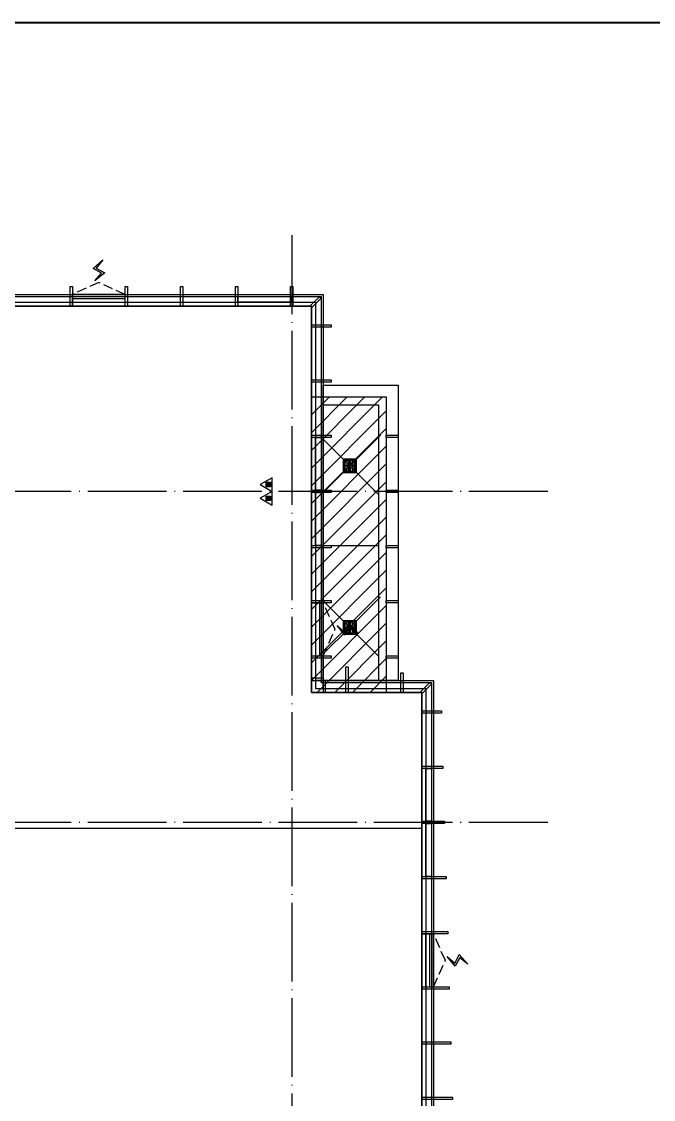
# Model space of a CAD drawing. Extents: x -186750 to 855523, y -12902 to 560425.
# Drawn here: x 146893 to 162942, y 77570 to 104925 of the extents above; entities that cross this region are included whole.
import ezdxf
from ezdxf.xclip import XClip

# ---------------------------------------------------------------- set-up
doc = ezdxf.new("R2010")
doc.units = 0
doc.header["$LTSCALE"] = 1000
doc.header["$MEASUREMENT"] = 0
doc.header["$XCLIPFRAME"] = 0
for name, pattern in [('104-10 轴网$0$DOTE', [2.42, 2, -0.2, 0.02, -0.2]), ('8#楼幕墙$0$109-34 轴网$0$L1$0$$AUDIT_BAD_LTYPE1', [0]), ('8#楼幕墙$0$DASH', [0.35, 0.25, -0.1]), ('X-104 8#10#平面$0$109-34 轴网$0$L1$0$$AUDIT_BAD_LTYPE1', [0]), ('X-104 8#10#平面$0$DASH', [0.35, 0.25, -0.1])]:
    doc.linetypes.add(name, pattern=pattern)
for name, color, linetype in [('104-10 轴网$0$A_AXIS-轴线', 252, '104-10 轴网$0$DOTE'), ('8#楼幕墙$0$A-C_玻璃幕墙', 140, 'Continuous'), ('8#楼幕墙$0$A-O_屋面', 252, 'Continuous'), ('8#楼幕墙$0$A-TECH_结构', 21, 'Continuous'), ('EQUIP_消防', 7, 'Continuous'), ('X-104 8#10#平面$0$A-O_分水线', 127, 'Continuous'), ('X-104 8#10#平面$0$A-O_屋面', 201, 'Continuous'), ('X-104 8#10#平面$0$A-SUR_看线', 252, 'Continuous'), ('X-104 8#10#平面$0$A-TECH_结构', 252, 'Continuous')]:
    doc.layers.add(name, color=color, linetype=linetype)
doc.layers.add('8#楼幕墙$0$04-电动窗', color=1, linetype='Continuous', plot=False)
doc.layers.add('X-104 8#10#平面$0$04-不打印_辅助线', color=165, linetype='Continuous', plot=False)

# ---------------------------------------------------------------- blocks, each defined once
blk = doc.blocks.new('104-10 轴网')
at = {"layer": '104-10 轴网$0$A_AXIS-轴线', "linetype": '104-10 轴网$0$DOTE'}
for p, q in [((162430, 40100), (162430, -6500)), ((168930, 33600), (113930, 33600)), ((168930, 25200), (113930, 25200))]:
    blk.add_line(p, q, dxfattribs=at)
at = {"layer": 'Defpoints'}
blk.add_lwpolyline([(104380, 45500), (178480, 45500), (178480, -11900), (104380, -11900)], close=True, dxfattribs=at)
blk = doc.blocks.new('图框-A1')
at = {"const_width": 0.5}
blk.add_lwpolyline([(766, 584), (25, 584), (25, 10), (766, 10)], close=True, dxfattribs=at)
blk = doc.blocks.new('X-104 8#10#平面$0$fdhggh')
at = {"layer": 'X-104 8#10#平面$0$04-不打印_辅助线', "linetype": 'X-104 8#10#平面$0$109-34 轴网$0$L1$0$$AUDIT_BAD_LTYPE1'}
h = blk.add_hatch(dxfattribs=at)
h.set_pattern_fill('ANSI31', color=256, scale=200)
h.set_pattern_definition([(45, (-111756.95, 3e-10), (-224.5064, 224.5064), [])])
h.paths.add_polyline_path([(42500, 95400), (44400, 95400), (44400, 87900), (42500, 87900)])
at = {"layer": 'X-104 8#10#平面$0$A-TECH_结构', "linetype": 'X-104 8#10#平面$0$109-34 轴网$0$L1$0$$AUDIT_BAD_LTYPE1'}
for points in [[(42500, 87900), (42500, 97700), (24700, 97700), (24700, 96300), (13500, 96300), (13500, 89300), (7900, 89300), (7900, 87900), (-3300, 87900), (-3300, 76700), (-4700, 76700), (-4700, 56100), (8900, 56100), (8900, 58900), (20100, 58900), (20100, 71500), (27100, 71500), (27100, 75700), (33100, 75700), (33100, 72900), (45300, 72900), (45300, 87900)], [(42500, 95400), (44400, 95400), (44400, 87900), (42500, 87900)]]:
    blk.add_lwpolyline(points, close=True, dxfattribs=at)
blk = doc.blocks.new('104-8910 结构')
at = {"layer": 'Defpoints'}
blk.add_lwpolyline([(-19000, -118200), (61000, -118200), (61000, 41800), (-19000, 41800)], close=True, dxfattribs=at)
blk = doc.blocks.new('8#楼幕墙$0$ii')
blk.add_lwpolyline([(-1340, 0), (0, 0), (0, -150), (-1340, -150)], close=True)
blk = doc.blocks.new('8#楼幕墙$0$$TCHSYS$WIN2D')
for p, q in [((-0.5, 0.5), (0.5, 0.5)), ((-0.5, 0.5), (-0.5, -0.5)), ((0.5, 0.5), (0.5, -0.5)), ((0.5, 0.167), (-0.5, 0.167)), ((0.5, -0.167), (-0.5, -0.167)), ((-0.5, -0.5), (0.5, -0.5))]:
    blk.add_line(p, q)
blk = doc.blocks.new('8#楼幕墙$0$开启扇')
at = {"layer": '8#楼幕墙$0$04-电动窗'}
h = blk.add_hatch(color=1, dxfattribs=at)
h.dxf.hatch_style = 1
h.paths.add_polyline_path([(771, 399), (600, 588), (817, 705), (569, 925), (738, 715), (521, 598)])
at = {"linetype": '8#楼幕墙$0$DASH'}
blk.add_lwpolyline([(0, 50), (670, 350), (1340, 50)], dxfattribs=at)
at = {"layer": '8#楼幕墙$0$04-电动窗', "color": 1}
blk.add_lwpolyline([(771, 399), (600, 588), (817, 705), (569, 925), (738, 715), (521, 598), (771, 399)], close=True, dxfattribs=at)
at = {"xscale": -1340, "yscale": 300, "zscale": 1340, "rotation": 180}
blk.add_blockref('8#楼幕墙$0$$TCHSYS$WIN2D', (670, -100), dxfattribs=at)
blk = doc.blocks.new('8#楼幕墙$0$A$C13E80662')
for points in [[(150, 150), (150, 200), (0, 200), (0, 0), (150, 0)], [(150, 0), (200, 0), (200, 150), (150, 150)]]:
    blk.add_lwpolyline(points)
blk = doc.blocks.new('8#楼幕墙')
at = {"layer": '8#楼幕墙$0$A-C_玻璃幕墙'}
for points in [[(-3600, 88200), (7600, 88200), (7600, 89600), (13200, 89600), (13200, 96600), (24400, 96600), (24400, 98000), (42800, 98000), (42800, 88200), (45600, 88200), (45600, 72600), (32800, 72600), (32800, 75400), (27400, 75400), (27400, 71200), (20400, 71200), (20400, 58600), (9200, 58600), (9200, 55800), (-5000, 55800), (-5000, 77000), (-3600, 77000)], [(-3550, 88150), (7650, 88150), (7650, 89550), (13250, 89550), (13250, 96550), (24450, 96550), (24450, 97950), (42750, 97950), (42750, 88150), (45550, 88150), (45550, 72650), (32850, 72650), (32850, 75450), (27350, 75450), (27350, 71250), (20350, 71250), (20350, 58650), (9150, 58650), (9150, 55850), (-4950, 55850), (-4950, 76950), (-3550, 76950)], [(36370, 98200), (36430, 98200), (36430, 97700), (36370, 97700)], [(37770, 98200), (37830, 98200), (37830, 97700), (37770, 97700)], [(39170, 98200), (39230, 98200), (39230, 97700), (39170, 97700)], [(40570, 98200), (40630, 98200), (40630, 97700), (40570, 97700)], [(41970, 98200), (42030, 98200), (42030, 97700), (41970, 97700)], [(42479, 97721), (42521, 97679), (42750, 97908), (42708, 97950)], [(-3400, 88000), (7800, 88000), (7800, 89400), (13400, 89400), (13400, 96400), (24600, 96400), (24600, 97800), (42600, 97800), (42600, 88000), (45400, 88000), (45400, 72800), (33000, 72800), (33000, 75600), (27200, 75600), (27200, 71400), (20200, 71400), (20200, 58800), (9000, 58800), (9000, 56000), (-4800, 56000), (-4800, 76800), (-3400, 76800)], [(42500, 97170), (42500, 97230), (43000, 97230), (43000, 97170)], [(42500, 95770), (42500, 95830), (43000, 95830), (43000, 95770)], [(42500, 94370), (42500, 94430), (43000, 94430), (43000, 94370)], [(44400, 94370), (44400, 94430), (44700, 94430), (44700, 94370)], [(42500, 92970), (42500, 93030), (43000, 93030), (43000, 92970)], [(44400, 92970), (44400, 93030), (44700, 93030), (44700, 92970)], [(42500, 91570), (42500, 91630), (43000, 91630), (43000, 91570)], [(44400, 91570), (44400, 91630), (44700, 91630), (44700, 91570)], [(42500, 90170), (42500, 90230), (43000, 90230), (43000, 90170)], [(44400, 90170), (44400, 90230), (44700, 90230), (44700, 90170)], [(42500, 88770), (42500, 88830), (43000, 88830), (43000, 88770)], [(44400, 88770), (44400, 88830), (44700, 88830), (44700, 88770)], [(43370, 88550), (43430, 88550), (43430, 87900), (43370, 87900)], [(44770, 88400), (44830, 88400), (44830, 87900), (44770, 87900)], [(42800, 88200), (42800, 88260), (42500, 88260), (42500, 88200)], [(42860, 88200), (42800, 88200), (42800, 87900), (42860, 87900)], [(45279, 87921), (45321, 87879), (45550, 88108), (45508, 88150)], [(45300, 87370), (45300, 87430), (45800, 87430), (45800, 87370)], [(45300, 85970), (45300, 86030), (45840, 86030), (45840, 85970)], [(45300, 84570), (45300, 84630), (45880, 84630), (45880, 84570)], [(45300, 83170), (45300, 83230), (45920, 83230), (45920, 83170)], [(45300, 81770), (45300, 81830), (45960, 81830), (45960, 81770)], [(45300, 80370), (45300, 80430), (46000, 80430), (46000, 80370)], [(45300, 78970), (45300, 79030), (46040, 79030), (46040, 78970)], [(45300, 77570), (45300, 77630), (46080, 77630), (46080, 77570)]]:
    blk.add_lwpolyline(points, close=True, dxfattribs=at)
at = {"layer": '8#楼幕墙$0$A-O_屋面'}
for points in [[(42800, 95700), (44700, 95700), (44700, 88200)], [(42800, 95400), (44400, 95400), (44400, 88200)], [(42800, 95200), (44200, 95200), (44200, 88200)]]:
    blk.add_lwpolyline(points, dxfattribs=at)
at = {"layer": '8#楼幕墙$0$A-TECH_结构'}
blk.add_lwpolyline([(-3300, 87900), (7900, 87900), (7900, 89300), (13500, 89300), (13500, 96300), (24700, 96300), (24700, 97700), (42500, 97700), (42500, 87900), (45300, 87900), (45300, 72900), (33100, 72900), (33100, 75700), (27100, 75700), (27100, 71500), (20100, 71500), (20100, 58900), (8900, 58900), (8900, 56100), (-4700, 56100), (-4700, 76700), (-3300, 76700)], close=True, dxfattribs=at)
at = {"layer": '8#楼幕墙$0$A-C_玻璃幕墙', "linetype": '8#楼幕墙$0$109-34 轴网$0$L1$0$$AUDIT_BAD_LTYPE1', "xscale": -1}
blk.add_blockref('8#楼幕墙$0$开启扇', (37770, 97950), dxfattribs=at)
at = {"layer": '8#楼幕墙$0$A-C_玻璃幕墙'}
for name, p in [('8#楼幕墙$0$ii', (41970, 97950)), ('8#楼幕墙$0$A$C13E80662', (42600, 88000))]:
    blk.add_blockref(name, p, dxfattribs=at)
at = {"layer": '8#楼幕墙$0$A-C_玻璃幕墙', "rotation": 270}
for p in [(42750, 93030), (42750, 91630), (45550, 84630), (45550, 83230)]:
    blk.add_blockref('8#楼幕墙$0$ii', p, dxfattribs=at)
at = {"layer": '8#楼幕墙$0$A-C_玻璃幕墙', "linetype": '8#楼幕墙$0$109-34 轴网$0$L1$0$$AUDIT_BAD_LTYPE1', "xscale": -1, "rotation": 270}
for p in [(42750, 88830), (45550, 80430)]:
    blk.add_blockref('8#楼幕墙$0$开启扇', p, dxfattribs=at)
blk = doc.blocks.new('X-104 8#10#平面$0$jtkjuyriuy')
h = blk.add_hatch()
h.set_pattern_fill('ANSI31', color=8, scale=30, angle=45)
h.set_pattern_definition([(90, (0, 0), (-47.625, 1e-14), [])])
h.paths.add_polyline_path([(-138, 138), (138, 138), (138, -138), (-138, -138)])
for points in [[(-168, 168), (168, 168), (168, -168), (-168, -168)], [(-138, 138), (138, 138), (138, -138), (-138, -138)]]:
    blk.add_lwpolyline(points, close=True)
at = {"layer": 'X-104 8#10#平面$0$04-不打印_辅助线'}
for p, q in [((-168, 0), (168, 0)), ((0, 168), (0, -168))]:
    blk.add_line(p, q, dxfattribs=at)
blk = doc.blocks.new('X-104 8#10#平面')
at = {"layer": 'X-104 8#10#平面$0$04-不打印_辅助线'}
blk.add_lwpolyline([(156457, 95700), (156457, 88200), (154557, 88200), (154557, 95700)], close=True, dxfattribs=at)
at = {"layer": 'X-104 8#10#平面$0$A-O_分水线'}
for p, q in [((155230, 93650), (156007, 94427)), ((155230, 93650), (154557, 94323)), ((154507, 91630), (155957, 91630)), ((155230, 89551), (156007, 90328)), ((155230, 89550), (154557, 90223))]:
    blk.add_line(p, q, dxfattribs=at)
for points in [[(155230, 93650), (154557, 92977)], [(155230, 93650), (155957, 92923)], [(155230, 89550), (154557, 88877)], [(155230, 89550), (155957, 88823)]]:
    blk.add_lwpolyline(points, dxfattribs=at)
at = {"layer": 'X-104 8#10#平面$0$A-O_屋面'}
for points in [[(154557, 95700), (156457, 95700), (156457, 88200)], [(154557, 95400), (156157, 95400), (156157, 88200)]]:
    blk.add_lwpolyline(points, dxfattribs=at)
at = {"layer": 'X-104 8#10#平面$0$A-SUR_看线', "linetype": 'X-104 8#10#平面$0$DASH', "ltscale": 2, "const_width": 30}
blk.add_lwpolyline([(139057, 84450), (157057, 84450)], dxfattribs=at)
at = {"layer": 'X-104 8#10#平面$0$A-TECH_结构', "linetype": 'X-104 8#10#平面$0$109-34 轴网$0$L1$0$$AUDIT_BAD_LTYPE1'}
blk.add_lwpolyline([(154257, 95400), (156157, 95400), (156157, 87900)], dxfattribs=at)
at = {"linetype": 'X-104 8#10#平面$0$109-34 轴网$0$L1$0$$AUDIT_BAD_LTYPE1'}
ref = blk.add_blockref('8#楼幕墙', (111757, 0), dxfattribs=at)
XClip(ref).set_block_clipping_path([(-18549.9999999995, -12899.9999999999), (65550.0000000003, 284100.0000000003)])
blk.add_blockref('X-104 8#10#平面$0$fdhggh', (111757, 0), dxfattribs=at)
at = {"xscale": 100, "yscale": 100, "zscale": 100}
blk.add_blockref('图框-A1', (93207, 46500), dxfattribs=at)
at = {"linetype": 'X-104 8#10#平面$0$109-34 轴网$0$L1$0$$AUDIT_BAD_LTYPE1'}
ref = blk.add_blockref('104-10 轴网', (-8673, 59400), dxfattribs=at)
XClip(ref).set_block_clipping_path([(104379.5977508624, -11900), (178479.5977508624, 45500)])
ref = blk.add_blockref('104-8910 结构', (153887, -13300), dxfattribs=dict(at, rotation=180))
XClip(ref).set_block_clipping_path([(-15919.9999999996, -118200.0000000001), (58180.0000000003, -60800.0000000001)])
at = {"layer": 'X-104 8#10#平面$0$A-O_分水线', "xscale": -1}
for p in [(155230, 93650), (155230, 89550)]:
    blk.add_blockref('X-104 8#10#平面$0$jtkjuyriuy', p, dxfattribs=at)
blk = doc.blocks.new('$TWTSYS$00000546')
h = blk.add_hatch()
h.set_pattern_fill('ANSI31', color=256, scale=200, style=0)
h.set_pattern_definition([(45, (-38543.802, -6670.83), (-17.67767, 17.67767), [])])
h.paths.add_polyline_path([(-65, 174), (65, 174), (65, 44), (-65, 44)])
for points in [[(0, 344), (-198, 0), (198, 0)], [(-65, 174), (65, 174), (65, 44), (-65, 44)]]:
    blk.add_lwpolyline(points, close=True)
blk = doc.blocks.new('灭火器2')
at = {"layer": 'EQUIP_消防', "xscale": 0.88, "yscale": 0.88, "zscale": 0.88, "rotation": 90.00000000000001}
for p in [(-4049632, -27064), (-4049632, -27413)]:
    blk.add_blockref('$TWTSYS$00000546', p, dxfattribs=at)

msp = doc.modelspace()

# ---------------------------------------------------------------- block references
msp.add_blockref('X-104 8#10#平面', (0, 0))
at = {"layer": 'EQUIP_消防'}
msp.add_blockref('灭火器2', (4202889.3, 120238.2), dxfattribs=at)

doc.saveas('drawing.dxf')
